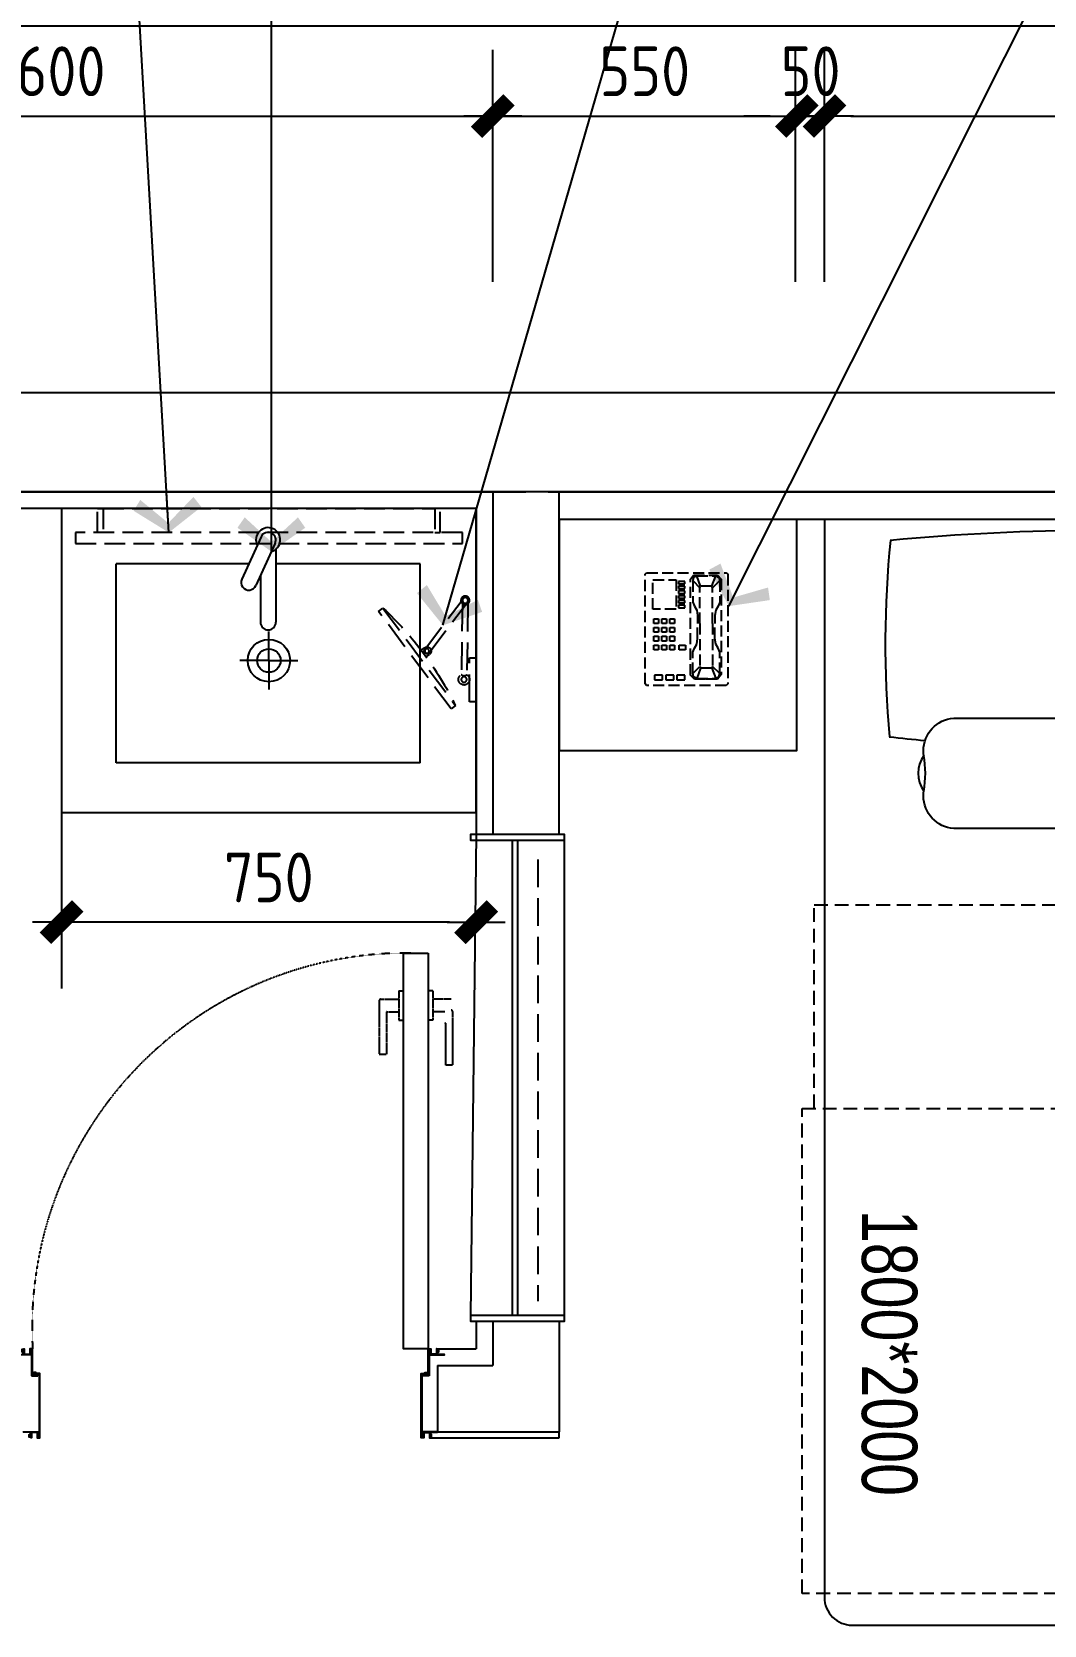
# Model space of a CAD drawing. Extents: x 220391 to 385981, y 332279 to 483868.
# Drawn here: x 248432 to 250264, y 479419 to 482301 of the extents above; entities that cross this region are included whole.
import ezdxf
from ezdxf.enums import TextEntityAlignment as Align

# ---------------------------------------------------------------- set-up
doc = ezdxf.new("R2010")
doc.units = 0
doc.header["$MEASUREMENT"] = 0
for name, pattern in [('ACAD_ISO03W100', [30, 12, -18]), ('DASH', [0.35, 0.25, -0.1]), ('DOM-虚线', [0.35, 0.25, -0.1]), ('HIDDEN', [0.375, 0.25, -0.125, 0, 0]), ('HIDDEN2', [0.1875, 0.125, -0.0625]), ('家具平面底图$0$DASH', [0.35, 0.25, -0.1])]:
    doc.linetypes.add(name, pattern=pattern)
for name, color, linetype in [('F', 5, 'Continuous'), ('F-洁具-DOM', 1, 'Continuous'), ('F-活动家私(0.25)-DOM', 51, 'Continuous'), ('墙体', 4, 'Continuous'), ('墙壁', 160, 'Continuous'), ('窗', 4, 'Continuous')]:
    doc.layers.add(name, color=color, linetype=linetype)
doc.styles.add('DOM-romans.shx', font='dim.shx')
doc.styles.add('家具平面底图$0$st', font='')
doc.styles.get('家具平面底图$0$st').set_extended_font_data('YouYuan')
doc.dimstyles.new('DOM_DIM_1 80', dxfattribs={"dimscale": 60, "dimtxt": 1.5, "dimasz": 0.8, "dimexe": 2, "dimexo": 1.5, "dimgap": 0.6, "dimtad": 1, "dimdec": 0, "dimrnd": 5, "dimzin": 12, "dimdsep": 46, "dimtxsty": 'DOM-romans.shx', "dimblk": 'DOM_Dimension_Tick', "dimcen": 0.125, "dimclrd": 44, "dimclre": 44, "dimclrt": 50, "dimadec": 0, "dimazin": 0, "dimtfac": 1, "dimtdec": 0, "dimtix": 1, "dimtmove": 2, "dimatfit": 3, "dimldrblk": 'DOM_Leader_Arrow', "dimfxl": 0, "dimtvp": 1, "dimtolj": 1, "dimtzin": 0, "dimarcsym": 0})

# ---------------------------------------------------------------- blocks, each defined once
blk = doc.blocks.new('eahrhrhh')
at = {"color": 1}
blk.add_wipeout([(-900, 0), (900, 0), (900, -696.9), (926.1, -696.9), (926.1, -1065.3), (947.8, -1065.3), (947.8, -1942.7), (900, -1942.7), (900, -1950), (898.6, -1961.8), (893.2, -1975.1), (885.4, -1985.4), (874.4, -1993.6), (861.8, -1998.6), (850, -2000), (837.3, -2000), (-850, -2000), (-866.5, -1997.2), (-878.4, -1991.2), (-885.4, -1985.4), (-893.5, -1974.6), (-897.6, -1965.4), (-899.5, -1956.8), (-900, -1950)], dxfattribs=at)
at = {"color": 8, "linetype": 'HIDDEN', "ltscale": 100}
for p in [(443.2, -696.9), (947.8, -1184)]:
    blk.add_line(p, (443.2, -1184), dxfattribs=at)
blk.add_lwpolyline([(-900, 0), (-900, -1950, 0.414214), (-850, -2000), (850, -2000, 0.414214), (900, -1950), (900, 0)], format="xyb", close=True)
at = {"color": 8}
for points in [[(-144.6, -559), (-665.9, -559, -0.392708), (-720.9, -499.8, -0.035252), (-720.3, -491.5, 0.092308), (-720.3, -426.5, -0.035252), (-720.9, -418.1, -0.392708), (-665.9, -359), (-144.6, -359, -0.392708), (-89.7, -418.1, -0.035252), (-90.3, -426.5, 0.092308), (-90.3, -491.5, -0.035252), (-89.7, -499.8, -0.392708), (-144.6, -559, 27.022466)], [(153.7, -559), (675, -559, 0.392708), (729.9, -499.8, 0.035252), (729.3, -491.5, -0.092308), (729.3, -426.5, 0.035252), (729.9, -418.1, 0.392708), (675, -359), (153.7, -359, 0.392708), (98.8, -418.1, 0.035252), (99.3, -426.5, -0.092308), (99.3, -491.5, 0.035252), (98.8, -499.8, 0.392708), (153.7, -559, -27.022466)], [(-720.3, -426.5, 0.307692), (-720.3, -491.5, -1.888889)], [(-90.3, -426.5, -0.307692), (-90.3, -491.5, 1.888889)], [(99.3, -426.5, 0.307692), (99.3, -491.5, -1.888889)], [(729.3, -426.5, -0.307692), (729.3, -491.5, 1.888889)]]:
    blk.add_lwpolyline(points, format="xyb", dxfattribs=at)
at = {"color": 8, "linetype": 'HIDDEN', "ltscale": 100}
for points in [[(-918.8, -1065.3), (-918.8, -696.9), (926.1, -696.9), (926.1, -1065.3)], [(443.2, -696.9), (947.8, -1184)], [(824.8, -1065.3), (947.8, -1065.3), (947.8, -1942.7), (-940.5, -1942.7), (-940.5, -1065.3), (443.2, -1065.3)]]:
    blk.add_lwpolyline(points, dxfattribs=at)
at = {"color": 8}
for centre, radius, start, end in [((-384.8, -4244.7), 4225.5, 85.1983, 95.3771), ((393.9, -4244.7), 4225.5, 84.6229, 94.8017), ((1123, -224.7), 1912.9, 174.391, 185.0469), ((-1934.1, -229), 1912.9, 354.724, 5.851), ((1943.1, -229), 1912.9, 174.149, 185.276), ((-1113.9, -224.7), 1912.9, 354.9531, 5.609), ((-368.5, 3293.2), 3709.4, 263.5905, 264.5939), ((377.5, 3293.2), 3709.4, 275.4061, 276.4095), ((-318.5, 3293.2), 3709.4, 273.5253, 274.4716), ((327.5, 3293.2), 3709.4, 265.5284, 266.4747)]:
    blk.add_arc(centre, radius, start, end, dxfattribs=at)
at = {"layer": 'F-活动家私(0.25)-DOM', "color": 8, "style": '家具平面底图$0$st', "width": 0.8}
blk.add_text('1800*2000', height=100, rotation=270, dxfattribs=at).set_placement((-782.2, -1507.5), align=Align.MIDDLE_CENTER)
blk = doc.blocks.new('A$C3f9b4c59')
at = {"layer": 'F-活动家私(0.25)-DOM'}
blk.add_blockref('eahrhrhh', (0, 0), dxfattribs=at)
blk = doc.blocks.new('ehrhhsss')
at = {"layer": 'F-活动家私(0.25)-DOM', "color": 8, "linetype": 'DOM-虚线', "ltscale": 80}
for p, q in [((301231.8, 416361.5), (301234.6, 416364.4)), ((301231.8, 416163.2), (301231.8, 416361.5)), ((301234.6, 416364.4), (301378.3, 416364.4)), ((301246.1, 416298.3), (301246.1, 416351.4)), ((301246.1, 416351.4), (301287.8, 416351.4)), ((301287.8, 416351.4), (301287.8, 416298.3)), ((301292.1, 416348.6), (301292.1, 416344.2)), ((301303.6, 416348.6), (301292.1, 416348.6)), ((301292.1, 416344.2), (301303.6, 416344.2)), ((301303.6, 416339.9), (301292.1, 416339.9)), ((301292.1, 416339.9), (301292.1, 416335.6)), ((301303.6, 416344.2), (301303.6, 416348.6)), ((301303.6, 416335.6), (301303.6, 416339.9)), ((301313.7, 416352.9), (301319.4, 416360)), ((301313.7, 416179), (301313.7, 416352.9)), ((301319.4, 416355.7), (301318, 416350)), ((301318, 416350), (301318, 416311.2)), ((301318, 416350), (301330.9, 416337.1)), ((301319.4, 416360), (301362.5, 416360)), ((301325.2, 416358.6), (301319.4, 416355.7)), ((301325.2, 416358.6), (301359.6, 416358.6)), ((301332.3, 416339.9), (301325.2, 416358.6)), ((301330.9, 416337.1), (301332.3, 416339.9)), ((301352.5, 416339.9), (301332.3, 416339.9)), ((301352.5, 416339.9), (301359.6, 416358.6)), ((301353.9, 416337.1), (301352.5, 416339.9)), ((301366.8, 416350), (301353.9, 416337.1)), ((301359.6, 416358.6), (301365.4, 416355.7)), ((301362.5, 416360), (301369.7, 416352.9)), ((301365.4, 416355.7), (301366.8, 416350)), ((301366.8, 416350), (301366.8, 416311.2)), ((301369.7, 416352.9), (301369.7, 416180.4)), ((301378.3, 416364.4), (301381.2, 416361.5)), ((301381.2, 416361.5), (301381.2, 416163.2)), ((301292.1, 416335.6), (301303.6, 416335.6)), ((301303.6, 416331.3), (301292.1, 416331.3)), ((301292.1, 416331.3), (301292.1, 416327)), ((301292.1, 416327), (301303.6, 416327)), ((301303.6, 416322.7), (301292.1, 416322.7)), ((301292.1, 416322.7), (301292.1, 416318.4)), ((301292.1, 416318.4), (301303.6, 416318.4)), ((301303.6, 416314.1), (301292.1, 416314.1)), ((301292.1, 416314.1), (301292.1, 416309.8)), ((301303.6, 416327), (301303.6, 416331.3)), ((301303.6, 416318.4), (301303.6, 416322.7)), ((301303.6, 416309.8), (301303.6, 416314.1)), ((301318, 416311.2), (301320.9, 416304)), ((301330.9, 416272.4), (301330.9, 416337.1)), ((301353.9, 416272.4), (301353.9, 416337.1)), ((301366.8, 416311.2), (301364, 416304)), ((301287.8, 416298.3), (301246.1, 416298.3)), ((301292.1, 416309.8), (301303.6, 416309.8)), ((301303.6, 416305.4), (301292.1, 416305.4)), ((301292.1, 416305.4), (301292.1, 416301.1)), ((301292.1, 416301.1), (301303.6, 416301.1)), ((301303.6, 416301.1), (301303.6, 416305.4)), ((301320.9, 416304), (301325.2, 416296.8)), ((301325.2, 416296.8), (301326.6, 416286.8)), ((301326.6, 416286.8), (301326.6, 416272.4)), ((301359.6, 416296.8), (301358.2, 416286.8)), ((301358.2, 416286.8), (301358.2, 416272.4)), ((301364, 416304), (301359.6, 416296.8)), ((301247.6, 416281), (301256.2, 416281)), ((301247.6, 416272.4), (301247.6, 416281)), ((301256.2, 416272.4), (301247.6, 416272.4)), ((301247.6, 416265.2), (301256.2, 416265.2)), ((301247.6, 416256.6), (301247.6, 416265.2)), ((301256.2, 416256.6), (301247.6, 416256.6)), ((301256.2, 416281), (301256.2, 416272.4)), ((301256.2, 416265.2), (301256.2, 416256.6)), ((301261.9, 416281), (301270.6, 416281)), ((301261.9, 416272.4), (301261.9, 416281)), ((301270.6, 416272.4), (301261.9, 416272.4)), ((301261.9, 416265.2), (301270.6, 416265.2)), ((301261.9, 416256.6), (301261.9, 416265.2)), ((301270.6, 416256.6), (301261.9, 416256.6)), ((301270.6, 416281), (301270.6, 416272.4)), ((301270.6, 416265.2), (301270.6, 416256.6)), ((301276.3, 416272.4), (301276.3, 416281)), ((301276.3, 416281), (301284.9, 416281)), ((301284.9, 416272.4), (301276.3, 416272.4)), ((301276.3, 416265.2), (301284.9, 416265.2)), ((301276.3, 416256.6), (301276.3, 416265.2)), ((301284.9, 416256.6), (301276.3, 416256.6)), ((301284.9, 416281), (301284.9, 416272.4)), ((301284.9, 416265.2), (301284.9, 416256.6)), ((301326.6, 416245.1), (301326.6, 416272.4)), ((301330.9, 416272.4), (301330.9, 416194.8)), ((301353.9, 416272.4), (301353.9, 416194.8)), ((301358.2, 416245.1), (301358.2, 416272.4)), ((301247.6, 416249.4), (301256.2, 416249.4)), ((301247.6, 416240.8), (301247.6, 416249.4)), ((301256.2, 416240.8), (301247.6, 416240.8)), ((301247.6, 416233.6), (301256.2, 416233.6)), ((301247.6, 416225), (301247.6, 416233.6)), ((301256.2, 416225), (301247.6, 416225)), ((301256.2, 416249.4), (301256.2, 416240.8)), ((301256.2, 416233.6), (301256.2, 416225)), ((301261.9, 416249.4), (301270.6, 416249.4)), ((301261.9, 416240.8), (301261.9, 416249.4)), ((301270.6, 416240.8), (301261.9, 416240.8)), ((301261.9, 416233.6), (301270.6, 416233.6)), ((301261.9, 416225), (301261.9, 416233.6)), ((301270.6, 416225), (301261.9, 416225)), ((301270.6, 416249.4), (301270.6, 416240.8)), ((301270.6, 416233.6), (301270.6, 416225)), ((301276.3, 416240.8), (301276.3, 416249.4)), ((301276.3, 416249.4), (301284.9, 416249.4)), ((301284.9, 416240.8), (301276.3, 416240.8)), ((301276.3, 416233.6), (301284.9, 416233.6)), ((301276.3, 416225), (301276.3, 416233.6)), ((301284.9, 416225), (301276.3, 416225)), ((301284.9, 416249.4), (301284.9, 416240.8)), ((301284.9, 416233.6), (301284.9, 416225)), ((301293.6, 416225), (301293.6, 416233.6)), ((301293.6, 416233.6), (301305, 416233.6)), ((301305, 416225), (301293.6, 416225)), ((301305, 416233.6), (301305, 416225)), ((301318, 416220.7), (301320.9, 416227.9)), ((301320.9, 416227.9), (301325.2, 416235)), ((301325.2, 416235), (301326.6, 416245.1)), ((301359.6, 416235), (301358.2, 416245.1)), ((301364, 416227.9), (301359.6, 416235)), ((301366.8, 416220.7), (301364, 416227.9)), ((301318, 416181.9), (301318, 416220.7)), ((301366.8, 416181.9), (301366.8, 416220.7)), ((301249, 416179), (301249, 416170.4)), ((301263.4, 416179), (301249, 416179)), ((301249, 416170.4), (301263.4, 416170.4)), ((301263.4, 416170.4), (301263.4, 416179)), ((301269.1, 416179), (301269.1, 416170.4)), ((301283.5, 416179), (301269.1, 416179)), ((301269.1, 416170.4), (301283.5, 416170.4)), ((301283.5, 416170.4), (301283.5, 416179)), ((301303.6, 416179), (301289.2, 416179)), ((301289.2, 416179), (301289.2, 416170.4)), ((301289.2, 416170.4), (301303.6, 416170.4)), ((301303.6, 416170.4), (301303.6, 416179)), ((301320.9, 416171.8), (301313.7, 416179)), ((301318, 416181.9), (301330.9, 416194.8)), ((301319.4, 416176.1), (301318, 416181.9)), ((301325.2, 416173.3), (301319.4, 416176.1)), ((301341.1, 416171.8), (301320.9, 416171.8)), ((301362.5, 416171.8), (301320.9, 416171.8)), ((301332.3, 416191.9), (301325.2, 416173.3)), ((301325.2, 416173.3), (301341, 416173.3)), ((301325.2, 416173.3), (301359.6, 416173.3)), ((301330.9, 416194.8), (301332.3, 416191.9)), ((301352.5, 416191.9), (301332.3, 416191.9)), ((301353.9, 416194.8), (301352.5, 416191.9)), ((301352.5, 416191.9), (301359.6, 416173.3)), ((301366.8, 416181.9), (301353.9, 416194.8)), ((301359.6, 416173.3), (301365.4, 416176.1)), ((301369.7, 416180.4), (301362.5, 416171.8)), ((301365.4, 416176.1), (301366.8, 416181.9)), ((301234.6, 416160.3), (301231.8, 416163.2)), ((301378.3, 416160.3), (301234.6, 416160.3)), ((301381.2, 416163.2), (301378.3, 416160.3))]:
    blk.add_line(p, q, dxfattribs=at)
blk = doc.blocks.new('A$C3322af70')
at = {"color": 3, "ltscale": 0.001}
blk.add_lwpolyline([(-0.5, 0), (0.8, -0.8), (0, 0.5)], dxfattribs=at)
blk = doc.blocks.new('A$C3377e7ee')
for points in [[(12.8, 150), (12.9, 150.1), (12.9, 150.5), (12.8, 150.6), (1.1, 150.6), (0.3, 151.4), (0.3, 155.2), (2.1, 155.2), (2.3, 155.4), (2.3, 160.2), (2.2, 160.2), (1.6, 160.2), (1.5, 160.2), (1.5, 156.4), (1.2, 156.1), (-0.3, 156.1), (-0.5, 156.4), (-0.5, 157.7), (-0.9, 158.1), (-0.9, 158.4), (-0.5, 158.4), (-0.5, 158.8), (-0.9, 158.8), (-0.9, 159.2), (-0.5, 159.2), (-0.5, 159.6), (-0.9, 159.6), (-0.9, 160), (-0.5, 160), (-0.5, 160.4), (-0.9, 160.4), (-0.9, 161.1), (-0.9, 161.2), (-1.6, 161.2), (-1.7, 161.1), (-1.7, 151.2), (-13.8, 151.2), (-13.9, 151.1), (-13.9, 150.5), (-13.8, 150.3), (-12.9, 150.3), (-12.9, 150), (-12.5, 150), (-12.5, 150.3), (-12.1, 150.3), (-12.1, 150), (-11.7, 150), (-11.7, 150.3), (-11.3, 150.3), (-11.3, 150), (-10.9, 150), (-10.9, 150.3), (-10.5, 150.3), (-10.5, 150), (-10, 150), (-10, 150.3), (-9.6, 150.3), (-9.6, 150), (-9.2, 150), (-9.2, 150.3), (-8.8, 150.3), (-8.8, 150), (-8.4, 150), (-8.4, 150.3), (-8, 150.3), (-8, 150), (-7.6, 150), (-7.6, 150.3), (-7.3, 150.3), (-7, 150)], [(-0.2, 11.2), (-0.1, 11.1), (-0.1, 10.7), (-0.2, 10.6), (-11.9, 10.6), (-12.7, 9.8), (-12.7, 6), (-10.9, 6), (-10.7, 5.8), (-10.7, 1), (-10.7, 1), (-11.4, 1), (-11.5, 1), (-11.5, 4.8), (-11.7, 5.1), (-13.2, 5.1), (-13.5, 4.8), (-13.5, 3.5), (-13.8, 3.1), (-13.8, 2.8), (-13.5, 2.8), (-13.5, 2.4), (-13.8, 2.4), (-13.8, 2), (-13.5, 2), (-13.5, 1.6), (-13.8, 1.6), (-13.8, 1.2), (-13.5, 1.2), (-13.5, 0.8), (-13.8, 0.8), (-13.8, 0.1), (-13.9, 0), (-14.5, 0), (-14.6, 0.1), (-14.6, 10), (-26.8, 10), (-26.9, 10.1), (-26.9, 10.7), (-26.7, 10.9), (-25.8, 10.9), (-25.8, 11.2), (-25.4, 11.2), (-25.4, 10.9), (-25, 10.9), (-25, 11.2), (-24.6, 11.2), (-24.6, 10.9), (-24.2, 10.9), (-24.2, 11.2), (-23.8, 11.2), (-23.8, 10.9), (-23.4, 10.9), (-23.4, 11.2), (-23, 11.2), (-23, 10.9), (-22.6, 10.9), (-22.6, 11.2), (-22.2, 11.2), (-22.2, 10.9), (-21.8, 10.9), (-21.8, 11.2), (-21.4, 11.2), (-21.4, 10.9), (-21, 10.9), (-21, 11.2), (-20.6, 11.2), (-20.6, 10.9), (-20.3, 10.9), (-19.9, 11.2)]]:
    blk.add_hatch(color=250).paths.add_polyline_path(points)
at = {"color": 3, "ltscale": 0.001}
for p, q in [((-15, 160), (-15, 112)), ((-25.9, 114.6), (-25.9, 112)), ((-15, 112), (-25.9, 112))]:
    blk.add_line(p, q, dxfattribs=at)
at = {"color": 3, "ltscale": 0.001, "elevation": 0}
for points in [[(-25.9, 1.7), (-25.9, 10), (-24.7, 10), (-24.7, 0), (-29.7, 0), (-29.7, 10), (-29.7, 116.2), (-24.7, 116.2), (-24.7, 113.2), (-16.7, 113.2), (-16.7, 116.2), (-16.7, 151.2), (-16.7, 161.2), (-11.7, 161.2), (-11.7, 151.2), (-12.9, 151.2), (-12.9, 159.6)], [(-13.3, 160), (-15, 160)], [(-28.5, 114.6), (-28.5, 10), (-28.5, 1.7)]]:
    blk.add_lwpolyline(points, dxfattribs=at)
at = {"color": 1, "elevation": 0}
for points in [[(-12.5, 150), (-12.5, 150.3), (-12.1, 150.3), (-12.1, 150), (-11.7, 150), (-11.7, 150.3), (-11.3, 150.3), (-11.3, 150), (-10.9, 150), (-10.9, 150.3), (-10.5, 150.3), (-10.5, 150), (-10, 150), (-10, 150.3), (-9.6, 150.3), (-9.6, 150), (-9.2, 150), (-9.2, 150.3), (-8.8, 150.3), (-8.8, 150), (-8.4, 150), (-8.4, 150.3), (-8, 150.3), (-8, 150), (-7.6, 150), (-7.6, 150.3), (-7.3, 150.3), (-7, 150), (12.8, 150), (12.9, 150.1), (12.9, 150.5), (12.8, 150.6), (1.1, 150.6), (0.3, 151.4), (0.3, 155.2), (2.1, 155.2), (2.3, 155.4), (2.3, 160.2), (2.2, 160.2), (1.6, 160.2), (1.5, 160.2), (1.5, 156.4), (1.2, 156.1), (-0.3, 156.1), (-0.5, 156.4), (-0.5, 157.7), (-0.9, 158.1), (-0.9, 158.4), (-0.5, 158.4), (-0.5, 158.8), (-0.9, 158.8), (-0.9, 159.2), (-0.5, 159.2), (-0.5, 159.6), (-0.9, 159.6), (-0.9, 160), (-0.5, 160), (-0.5, 160.4), (-0.9, 160.4), (-0.9, 161.1), (-0.9, 161.2), (-1.6, 161.2), (-1.7, 161.1), (-1.7, 151.2), (-13.8, 151.2), (-13.9, 151.1), (-13.9, 150.5), (-13.8, 150.3), (-12.9, 150.3), (-12.9, 150)], [(-24.6, 11.2), (-25, 11.2), (-25, 10.9), (-25.4, 10.9), (-25.4, 11.2), (-25.8, 11.2), (-25.8, 10.9), (-26.7, 10.9), (-26.9, 10.7), (-26.9, 10.1), (-26.8, 10), (-14.6, 10), (-14.6, 0.1), (-14.5, 0), (-13.9, 0), (-13.8, 0.1), (-13.8, 0.8), (-13.5, 0.8), (-13.5, 1.2), (-13.8, 1.2), (-13.8, 1.6), (-13.5, 1.6), (-13.5, 2), (-13.8, 2), (-13.8, 2.4), (-13.5, 2.4), (-13.5, 2.8), (-13.8, 2.8), (-13.8, 3.1), (-13.5, 3.5), (-13.5, 4.8), (-13.2, 5.1), (-11.7, 5.1), (-11.5, 4.8), (-11.5, 1), (-11.4, 1), (-10.7, 1), (-10.7, 1), (-10.7, 5.8), (-10.9, 6), (-12.7, 6), (-12.7, 9.8), (-11.9, 10.6), (-0.2, 10.6), (-0.1, 10.7), (-0.1, 11.1), (-0.2, 11.2), (-19.9, 11.2), (-20.3, 10.9), (-20.6, 10.9), (-20.6, 11.2), (-21, 11.2), (-21, 10.9), (-21.4, 10.9), (-21.4, 11.2), (-21.8, 11.2), (-21.8, 10.9), (-22.2, 10.9), (-22.2, 11.2), (-22.6, 11.2), (-22.6, 10.9), (-23, 10.9), (-23, 11.2), (-23.4, 11.2), (-23.4, 10.9), (-23.8, 10.9), (-23.8, 11.2), (-24.2, 11.2), (-24.2, 10.9), (-24.6, 10.9)]]:
    blk.add_lwpolyline(points, close=True, dxfattribs=at)
at = {"color": 1, "ltscale": 0.001, "elevation": 0}
for points in [[(-24.7, 113.2), (-24.7, 114.9, -0.267949), (-23.2, 117.5, -0.267949), (-18.2, 117.5, -0.267949), (-16.7, 114.9), (-16.7, 113.2)], [(-23.2, 114.7), (-23.2, 114.9, -0.267949), (-22.4, 116.2, -0.267949), (-18.9, 116.2, -0.267949), (-18.2, 114.9), (-18.2, 114.7)]]:
    blk.add_lwpolyline(points, format="xyb", close=True, dxfattribs=at)
at = {"color": 3, "ltscale": 0.001}
blk.add_lwpolyline([(-26.3, 115), (-28, 115)], dxfattribs=at)
at = {"color": 2, "ltscale": 0.001, "elevation": 0}
blk.add_lwpolyline([(-28, 1.2), (-26.3, 1.2)], dxfattribs=at)
at = {"color": 3, "ltscale": 0.001, "rotation": 90}
blk.add_blockref('A$C3322af70', (-12.9, 160), dxfattribs=at)
at = {"color": 1, "ltscale": 0.001, "xscale": -1, "rotation": 270}
blk.add_blockref('A$C3322af70', (-28.5, 115), dxfattribs=at)
at = {"color": 1, "ltscale": 0.001, "rotation": 90}
blk.add_blockref('A$C3322af70', (-25.9, 115), dxfattribs=at)
at = {"color": 1, "ltscale": 0.001, "xscale": -1}
blk.add_blockref('A$C3322af70', (-28.5, 1.2), dxfattribs=at)
at = {"color": 1, "ltscale": 0.001}
blk.add_blockref('A$C3322af70', (-25.9, 1.2), dxfattribs=at)
blk = doc.blocks.new('hrjjkk')
at = {"color": 8, "linetype": 'HIDDEN2', "ltscale": 10}
for p, q in [((298232.6, 422832.4, 1044096.2), (298232.6, 422779.4, 1044096.2)), ((298232.6, 422832.4, 1044096.2), (298241.1, 422832.4, 1044096.2)), ((298241.1, 422779.4, 1044096.2), (298241.1, 422832.4, 1044096.2)), ((298294.4, 422832.4, 1044096.2), (298285.9, 422832.4, 1044096.2)), ((298294.4, 422832.4, 1044096.2), (298294.4, 422779.4, 1044096.2)), ((298197, 422814.9, 1044096.2), (298197, 422717.9, 1044096.2)), ((298199.5, 422817.4, 1044096.2), (298232.6, 422817.4, 1044096.2)), ((298327.5, 422817.4, 1044096.2), (298294.4, 422817.4, 1044096.2)), ((298210.1, 422793.4, 1044096.2), (298210.1, 422717.9, 1044096.2)), ((298211.1, 422794.4, 1044096.2), (298232.6, 422794.4, 1044096.2)), ((298232.6, 422779.4, 1044096.2), (298241.1, 422779.4, 1044096.2)), ((298294.4, 422779.4, 1044096.2), (298285.9, 422779.4, 1044096.2)), ((298315.9, 422794.4, 1044096.2), (298294.4, 422794.4, 1044096.2)), ((298197, 422717.9, 1044096.2), (298210.1, 422717.9, 1044096.2))]:
    blk.add_line(p, q, dxfattribs=at)
at = {"color": 1, "elevation": 1044096.2}
blk.add_lwpolyline([(298285.9, 422900.5), (298285.9, 422184.8), (298241.1, 422184.8), (298241.1, 422900.5)], close=True, dxfattribs=at)
at = {"color": 8, "linetype": 'DASH', "ltscale": 0.25}
blk.add_arc((298247.1, 422222.6, 1044096.2), 678, 88.9075, 183.2, dxfattribs=at)
at = {"color": 8, "linetype": 'HIDDEN2', "ltscale": 10}
for centre, radius in [((298199.5, 422814.9, 1044096.2), 2.5), ((298211.1, 422793.4, 1044096.2), 1)]:
    blk.add_arc(centre, radius, 90, 180, dxfattribs=at)
at = {"color": 4, "xscale": -1}
blk.add_blockref('A$C3377e7ee', (297553.4, 422023.5, 1044096.2), dxfattribs=at)
at = {"color": 4}
blk.add_blockref('A$C3377e7ee', (298302.5, 422023.5, 1044096.2), dxfattribs=at)
blk = doc.blocks.new('A$C8fb8f0d9')
at = {"layer": 'F-洁具-DOM', "color": 8, "linetype": 'DOM-虚线', "ltscale": 150}
blk.add_line((-300, 0), (300, 0), dxfattribs=at)
for points in [[(-310, 0), (-300, 0), (-300, -43.5), (-310, -43.5)], [(310, 0), (300, 0), (300, -43.5), (310, -43.5)], [(-350, -43.5), (-350, -63.5), (350, -63.5), (350, -43.5)]]:
    blk.add_lwpolyline(points, close=True, dxfattribs=at)
blk = doc.blocks.new('DOM_Dimension_Tick')
at = {"color": 0, "linetype": 'ByBlock'}
for p, q in [((-1.091, 0), (0, 0)), ((0, 0), (1.091, 0))]:
    blk.add_line(p, q, dxfattribs=at)
at = {"color": 0, "linetype": 'Continuous', "const_width": 0.608}
blk.add_lwpolyline([(-0.61, -0.61), (0.61, 0.61)], dxfattribs=at)
blk = doc.blocks.new('*D529')
at = {"color": 44, "lineweight": -2, "transparency": 16777216}
for p, q in [((247666.1, 482268.8), (247666.1, 482269.2)), ((249266.1, 482268.9), (249266.1, 482269.2)), ((247714.1, 482149.2), (249218.1, 482149.2))]:
    blk.add_line(p, q, dxfattribs=at)
at = {"layer": 'Defpoints', "color": 0, "transparency": 16777216}
for p in [(249266.1, 482149.2), (249266.1, 481469.2, 1044096.2), (247666.1, 481119.2, 1044096.2)]:
    blk.add_point(p, dxfattribs=at)
at = {"color": 44, "lineweight": -2, "transparency": 16777216, "xscale": 48, "yscale": 48, "zscale": 48, "rotation": 180}
blk.add_blockref('DOM_Dimension_Tick', (247666.1, 482149.2), dxfattribs=at)
at = {"color": 44, "lineweight": -2, "transparency": 16777216, "xscale": 48, "yscale": 48, "zscale": 48}
blk.add_blockref('DOM_Dimension_Tick', (249266.1, 482149.2), dxfattribs=at)
at = {"color": 50, "transparency": 16777216, "insert": (248466.1, 482230.2), "char_height": 90, "attachment_point": 5, "style": 'DOM-romans.shx'}
blk.add_mtext('\\A1;1600', dxfattribs=at)
blk = doc.blocks.new('DOM_Leader_Arrow')
at = {"color": 0, "linetype": 'ByBlock'}
blk.add_line((0, 0), (-1.5, 0), dxfattribs=at)
for points in [[(-1.288, 1.003), (-0.895, 1.278), (-0.36, 0), (0, 0)], [(-1.288, -1.003), (-0.895, -1.278), (-0.36, 0), (0, 0)]]:
    blk.add_solid(points, dxfattribs=at)
blk = doc.blocks.new('*D530')
at = {"color": 44, "lineweight": -2, "transparency": 16777216}
for p, q in [((249266.1, 482268.9), (249266.1, 482269.2)), ((249816.1, 482268.9), (249816.1, 482269.2)), ((249314.1, 482149.2), (249768.1, 482149.2))]:
    blk.add_line(p, q, dxfattribs=at)
at = {"layer": 'Defpoints', "color": 0, "transparency": 16777216}
for p in [(249816.1, 482149.2), (249266.1, 481469.2, 1044096.2), (249816.1, 481419.2, 1044096.2)]:
    blk.add_point(p, dxfattribs=at)
at = {"color": 44, "lineweight": -2, "transparency": 16777216, "xscale": 48, "yscale": 48, "zscale": 48, "rotation": 180}
blk.add_blockref('DOM_Dimension_Tick', (249266.1, 482149.2), dxfattribs=at)
at = {"color": 44, "lineweight": -2, "transparency": 16777216, "xscale": 48, "yscale": 48, "zscale": 48}
blk.add_blockref('DOM_Dimension_Tick', (249816.1, 482149.2), dxfattribs=at)
at = {"color": 50, "transparency": 16777216, "insert": (249541.1, 482230.2), "char_height": 90, "attachment_point": 5, "style": 'DOM-romans.shx'}
blk.add_mtext('\\A1;550', dxfattribs=at)
blk = doc.blocks.new('*D531')
at = {"color": 44, "lineweight": -2, "transparency": 16777216}
for p, q in [((249866.1, 482268.9), (249866.1, 482269.2)), ((251666.1, 482268.9), (251666.1, 482269.2)), ((249914.1, 482149.2), (251618.1, 482149.2))]:
    blk.add_line(p, q, dxfattribs=at)
at = {"layer": 'Defpoints', "color": 0, "transparency": 16777216}
for p in [(251666.1, 482149.2), (249866.1, 481419.2, 1044096.2), (251666.1, 481419.2, 1044096.2)]:
    blk.add_point(p, dxfattribs=at)
at = {"color": 44, "lineweight": -2, "transparency": 16777216, "xscale": 48, "yscale": 48, "zscale": 48, "rotation": 180}
blk.add_blockref('DOM_Dimension_Tick', (249866.1, 482149.2), dxfattribs=at)
at = {"color": 44, "lineweight": -2, "transparency": 16777216, "xscale": 48, "yscale": 48, "zscale": 48}
blk.add_blockref('DOM_Dimension_Tick', (251666.1, 482149.2), dxfattribs=at)
at = {"color": 50, "transparency": 16777216, "insert": (250766.1, 482230.2), "char_height": 90, "attachment_point": 5, "style": 'DOM-romans.shx'}
blk.add_mtext('\\A1;1800', dxfattribs=at)
blk = doc.blocks.new('*D534')
at = {"color": 44, "lineweight": -2, "transparency": 16777216}
for p, q in [((246716.2, 482431.3), (246716.2, 482431.7)), ((253266.2, 482431.3), (253266.2, 482431.7)), ((253218.2, 482311.7), (246764.2, 482311.7))]:
    blk.add_line(p, q, dxfattribs=at)
at = {"layer": 'Defpoints', "color": 0, "transparency": 16777216}
for p in [(246716.2, 482311.7), (246716.2, 481469.2, 1044096.2), (253266.2, 481469.2, 1044096.2)]:
    blk.add_point(p, dxfattribs=at)
at = {"color": 44, "lineweight": -2, "transparency": 16777216, "xscale": 48, "yscale": 48, "zscale": 48, "rotation": 180}
blk.add_blockref('DOM_Dimension_Tick', (246716.2, 482311.7), dxfattribs=at)
at = {"color": 44, "lineweight": -2, "transparency": 16777216, "xscale": 48, "yscale": 48, "zscale": 48}
blk.add_blockref('DOM_Dimension_Tick', (253266.2, 482311.7), dxfattribs=at)
at = {"color": 50, "transparency": 16777216, "insert": (249991.2, 482392.7), "char_height": 90, "attachment_point": 5, "style": 'DOM-romans.shx'}
blk.add_mtext('\\A1;6550', dxfattribs=at)
blk = doc.blocks.new('A$C82975cfe')
at = {"color": 44}
blk.add_line((-300, 0), (120, 0), dxfattribs=at)
blk = doc.blocks.new('*D538')
at = {"color": 44, "lineweight": -2, "transparency": 16777216}
for p, q in [((249188.1, 480690.9), (248534.1, 480690.9)), ((248486.1, 480571), (248486.1, 480570.9)), ((249236.1, 480571), (249236.1, 480570.9))]:
    blk.add_line(p, q, dxfattribs=at)
at = {"layer": 'Defpoints', "color": 0, "transparency": 16777216}
for p in [(248486.1, 480889.2, 1044096.2), (249236.1, 480889.2, 1044096.2), (248486.1, 480690.9)]:
    blk.add_point(p, dxfattribs=at)
at = {"color": 44, "lineweight": -2, "transparency": 16777216, "xscale": 48, "yscale": 48, "zscale": 48, "rotation": 180}
blk.add_blockref('DOM_Dimension_Tick', (248486.1, 480690.9), dxfattribs=at)
at = {"color": 44, "lineweight": -2, "transparency": 16777216, "xscale": 48, "yscale": 48, "zscale": 48}
blk.add_blockref('DOM_Dimension_Tick', (249236.1, 480690.9), dxfattribs=at)
at = {"color": 50, "transparency": 16777216, "insert": (248861.1, 480771.9), "char_height": 90, "attachment_point": 5, "style": 'DOM-romans.shx'}
blk.add_mtext('\\A1;750', dxfattribs=at)
blk = doc.blocks.new('家具平面底图$0$A$C358C41F5')
at = {"color": 8, "linetype": '家具平面底图$0$DASH', "ltscale": 200}
for p, q in [((-24.9, -138), (-26.8, -9.4)), ((-14.9, -137.6), (-16.8, -9.3)), ((-99.4, -53.7), (-93.4, -58.2)), ((-93, -55.2), (-27.3, -142.1)), ((-90.5, -41.6), (-84.4, -46.1)), ((-85, -49.2), (-19.5, -136))]:
    blk.add_line(p, q, dxfattribs=at)
for points in [[(-168.6, -129.9), (-37.3, 46.5), (-45.3, 52.5), (-176.6, -124)], [(-12, -40), (0, -40), (0, 40), (-12, 40)]]:
    blk.add_lwpolyline(points, close=True, dxfattribs=at)
for centre, radius in [((-22, -0.7), 5), ((-89, -52.2), 4), ((-19.7, -143.8), 7.85), ((-19.7, -143.8), 5)]:
    blk.add_circle(centre, radius, dxfattribs=at)
for centre, radius, start, end in [((-579.8, 312.6), 604.1, 312.896, 333.7833), ((-22, -0.7), 10, 300.8723, 240.8723), ((-21.8, -13.6), 6.6, 41.6275, 140.117), ((-89, -52.2), 5, 37.0519, 217.0519), ((-88.9, -52.1), 7.5, 233.3397, 53.3397)]:
    blk.add_arc(centre, radius, start, end, dxfattribs=at)
blk = doc.blocks.new('*D801')
at = {"color": 44, "lineweight": -2, "transparency": 16777216}
for p, q in [((249816.1, 482268.9), (249816.1, 482269.2)), ((249866.1, 482268.9), (249866.1, 482269.2)), ((249768.1, 482149.2), (249720.1, 482149.2)), ((249866.1, 482149.2), (249816.1, 482149.2)), ((249914.1, 482149.2), (249962.1, 482149.2))]:
    blk.add_line(p, q, dxfattribs=at)
at = {"layer": 'Defpoints', "color": 0, "transparency": 16777216}
for p in [(249816.1, 482149.2), (249816.1, 481419.2, 1044096.2), (249866.1, 481419.2, 1044096.2)]:
    blk.add_point(p, dxfattribs=at)
at = {"color": 44, "lineweight": -2, "transparency": 16777216, "xscale": 48, "yscale": 48, "zscale": 48}
blk.add_blockref('DOM_Dimension_Tick', (249816.1, 482149.2), dxfattribs=at)
at = {"color": 44, "lineweight": -2, "transparency": 16777216, "xscale": 48, "yscale": 48, "zscale": 48, "rotation": 180}
blk.add_blockref('DOM_Dimension_Tick', (249866.1, 482149.2), dxfattribs=at)
at = {"color": 50, "transparency": 16777216, "insert": (249841.1, 482230.2), "char_height": 90, "attachment_point": 5, "style": 'DOM-romans.shx'}
blk.add_mtext('\\A1;50', dxfattribs=at)

msp = doc.modelspace()

# ---------------------------------------------------------------- linework, layer by layer
at = {"color": 8, "ltscale": 0.5}
for p, q in [((248846.9, 481388.1, 1044096.2), (248812.2, 481311.4, 1044096.2)), ((248872.4, 481376.5, 1044096.2), (248837.8, 481299.8, 1044096.2)), ((248873.8, 481365.7, 1044096.2), (248873.8, 481233.5, 1044096.2)), ((248845.8, 481317.7, 1044096.2), (248845.8, 481233.5, 1044096.2))]:
    msp.add_line(p, q, dxfattribs=at)
at = {"color": 8}
for p, q in [((248584.8, 480979.3, 1044096.2), (248584.8, 481339.2, 1044096.2)), ((248824.8, 481339.2, 1044096.2), (248584.8, 481339.2, 1044096.2)), ((249134.8, 481339.2, 1044096.2), (248873.8, 481339.2, 1044096.2)), ((249134.8, 480979.3, 1044096.2), (249134.8, 481339.2, 1044096.2)), ((248861.1, 481164.2, 1044096.2), (248861.1, 481216.7, 1044096.2)), ((248861.1, 481164.2, 1044096.2), (248808.6, 481164.2, 1044096.2)), ((248861.1, 481164.2, 1044096.2), (248913.7, 481164.2, 1044096.2)), ((248861.1, 481164.2, 1044096.2), (248861.1, 481111.7, 1044096.2)), ((249134.8, 480979.3, 1044096.2), (248584.8, 480979.3, 1044096.2)), ((249236.1, 480849.2, 1044096.2), (249226.1, 479979.2, 1044096.2)), ((249396.1, 479979.2, 1044096.2), (249396.1, 480839.2, 1044096.2))]:
    msp.add_line(p, q, dxfattribs=at)
at = {"color": 3}
for p, q in [((249301.1, 480839.2, 1044096.2), (249301.1, 479979.2, 1044096.2)), ((249311.1, 480839.2, 1044096.2), (249311.1, 479979.2, 1044096.2)), ((249152.3, 479758, 1044096.2), (249386.1, 479758, 1044096.2)), ((249386.1, 479758, 1044096.2), (249386.1, 479769.2, 1044096.2))]:
    msp.add_line(p, q, dxfattribs=at)
at = {"color": 8, "linetype": 'HIDDEN2', "ltscale": 10}
for p, q in [((249193.6, 480529.4, 1044096.2), (249193.6, 480432.4, 1044096.2)), ((249180.5, 480507.9, 1044096.2), (249180.5, 480432.4, 1044096.2)), ((249193.6, 480432.4, 1044096.2), (249180.5, 480432.4, 1044096.2))]:
    msp.add_line(p, q, dxfattribs=at)
at = {"color": 4}
for p, q in [((249266.1, 479969.2, 1044096.2), (249266.1, 479889.2, 1044096.2)), ((249386.1, 479969.2, 1044096.2), (249386.1, 479769.2, 1044096.2)), ((249166.2, 479889.2, 1044096.2), (249166.1, 479769.2, 1044096.2)), ((249166.2, 479889.2, 1044096.2), (249166.1, 479769.2, 1044096.2))]:
    msp.add_line(p, q, dxfattribs=at)
at = {"color": 2, "elevation": 1044096.2}
for points in [[(253266.1, 481419.2), (249386.1, 481419.2), (249386.1, 481469.1), (253266.1, 481469.1)], [(249236.1, 480889.2), (249236.1, 481439.2), (248486.1, 481439.2), (248486.1, 480889.2)]]:
    msp.add_lwpolyline(points, close=True, dxfattribs=at)
at = {"color": 1, "elevation": 1044096.2}
for points in [[(249236.1, 480849.2), (249226.1, 480849.2), (249226.1, 480839.2), (249386.1, 480839.2), (249396.1, 480839.2), (249396.1, 480849.2)], [(249236.1, 479979.2), (249226.1, 479979.2), (249226.1, 479969.2), (249386.1, 479969.2), (249396.1, 479969.2), (249396.1, 479979.2)]]:
    msp.add_lwpolyline(points, close=True, dxfattribs=at)
at = {"color": 5, "linetype": 'DASH', "ltscale": 200}
msp.add_lwpolyline([(249347.4, 480804.4), (249347.4, 480005.5)], dxfattribs=at)
at = {"color": 8}
for radius in [38.3, 21.2]:
    msp.add_circle((248861.1, 481164.2, 1044096.2), radius, dxfattribs=at)
at = {"color": 8, "ltscale": 0.5}
for centre, radius, start, end in [((248859.8, 481382.6, 1044096.2), 22, 285.1898, 206.1474), ((248859.7, 481382.3, 1044096.2), 14, 335.6686, 155.6686), ((248825, 481305.6, 1044096.2), 14, 155.6686, 335.6686), ((248859.8, 481233.5, 1044096.2), 14, 180, 0)]:
    msp.add_arc(centre, radius, start, end, dxfattribs=at)
at = {"color": 8, "linetype": 'HIDDEN2', "ltscale": 10}
for centre, radius in [((249191.1, 480529.4, 1044096.2), 2.5), ((249179.5, 480507.9, 1044096.2), 1)]:
    msp.add_arc(centre, radius, 0, 90, dxfattribs=at)
at = {"layer": 'F', "ltscale": 10}
msp.add_line((249366.2, 481469.1, 1044096.2), (249386.1, 481469.1, 1044096.2), dxfattribs=at)
at = {"layer": '墙体'}
for p, q in [((247666.1, 481649.2, 1044096.2), (253446.2, 481649.2, 1044096.2)), ((247666.1, 481469.2, 1044096.2), (249326.1, 481469.2, 1044096.2)), ((249386.1, 481469.2, 1044096.2), (247666.1, 481469.2, 1044096.2)), ((249266.1, 481469.2, 1044096.2), (249266.1, 480849.2, 1044096.2)), ((249386.1, 480849.2, 1044096.2), (249386.1, 481469.2, 1044096.2)), ((253266.2, 481469.2, 1044096.2), (249386.2, 481469.2, 1044096.2))]:
    msp.add_line(p, q, dxfattribs=at)
at = {"layer": '墙体', "color": 3}
for p, q in [((249236.1, 481439.2, 1044096.2), (249236.1, 480849.2, 1044096.2)), ((249236.1, 479969.2, 1044096.2), (249236.1, 479919.2, 1044096.2)), ((249165.2, 479919.2, 1044096.2), (249236.1, 479919.2, 1044096.2))]:
    msp.add_line(p, q, dxfattribs=at)
at = {"layer": '墙体', "color": 4}
for p, q in [((249166.2, 479889.2, 1044096.2), (249266.1, 479889.2, 1044096.2)), ((249166.2, 479769.2, 1044096.2), (249386.1, 479769.2, 1044096.2))]:
    msp.add_line(p, q, dxfattribs=at)
at = {"layer": '窗', "color": 5}
for p, q in [((249043.9, 481469.2, 1044096.2), (247842.7, 481469.2, 1044096.2)), ((249386.1, 481469.2, 1044096.2), (249366.2, 481469.2, 1044096.2))]:
    msp.add_line(p, q, dxfattribs=at)
at = {"layer": '窗', "color": 3}
msp.add_line((249236.1, 481439.2, 1044096.2), (247696.1, 481439.2, 1044096.2), dxfattribs=at)

# ---------------------------------------------------------------- block references
at = {"color": 4, "rotation": 90.00000000000001}
for p in [(249266.1, 482149.2), (249813.8, 482149.2), (249866.1, 482149.2)]:
    msp.add_blockref('A$C82975cfe', p, dxfattribs=at)
at = {"color": 4}
for name, p in [('A$C8fb8f0d9', (248861.1, 481439.2, 1044096.2)), ('ehrhhsss', (-51690.1, 64958.7)), ('hrjjkk', (-49136.4, 57734.5))]:
    msp.add_blockref(name, p, dxfattribs=at)
at = {"color": 4, "xscale": -1, "rotation": 90}
msp.add_blockref('A$C82975cfe', (248486.1, 480690.9), dxfattribs=at)
at = {"layer": 'F-洁具-DOM', "xscale": -1, "rotation": 180}
msp.add_blockref('家具平面底图$0$A$C358C41F5', (249236.1, 481129.2, 1044096.2), dxfattribs=at)

# ---------------------------------------------------------------- dimensions: what is measured, and where the dimension line sits
at = {"color": 4}
for base, p1, p2, picture, middle in [((246716.2, 482311.7), (253266.2, 481469.2, 1044096.2), (246716.2, 481469.2, 1044096.2), '*D534', (249991.2, 482392.7)), ((249266.1, 482149.2), (247666.1, 481119.2, 1044096.2), (249266.1, 481469.2, 1044096.2), '*D529', (248466.1, 482230.2)), ((248486.1, 480690.9), (249236.1, 480889.2, 1044096.2), (248486.1, 480889.2, 1044096.2), '*D538', (248861.1, 480771.9))]:
    dim = msp.add_linear_dim(base=base, p1=p1, p2=p2, dimstyle='DOM_DIM_1 80', dxfattribs=at)
    dim.commit()
    dim.dimension.update_dxf_attribs({"geometry": picture, "text_midpoint": middle})

# ---------------------------------------------------------------- leaders
for points in [[(248680.1, 481395.7, 1044096.2), (248605, 482709.5, 1044096.2), (248405, 482709.5, 1044096.2)], [(248865.6, 481361.4, 1044096.2), (248865.6, 482712.1, 1044096.2), (249065.6, 482712.1, 1044096.2)], [(249176, 481227.9), (249605.5, 482712.1), (249805.5, 482712.1)]]:
    msp.add_leader(points, dimstyle='DOM_DIM_1 80', override={"dimgap": 0.6, "dimtad": 0}, dxfattribs=at)

# ---------------------------------------------------------------- next in the draw order: block references
at = {"layer": '墙壁', "color": 4, "linetype": 'ACAD_ISO03W100'}
msp.add_blockref('A$C3f9b4c59', (250766.1, 481419.2, 1044096.2), dxfattribs=at)

# ---------------------------------------------------------------- next in the draw order: linework, layer by layer
at = {"color": 2, "elevation": 1044096.2}
msp.add_lwpolyline([(249386.1, 481001.2), (249816.1, 481001.2), (249816.1, 481419.2), (249386.1, 481419.2)], close=True, dxfattribs=at)

# ---------------------------------------------------------------- next in the draw order: dimensions: what is measured, and where the dimension line sits
at = {"color": 4}
for base, p1, p2, picture, middle in [((249816.1, 482149.2), (249266.1, 481469.2, 1044096.2), (249816.1, 481419.2, 1044096.2), '*D530', (249541.1, 482230.2)), ((249816.1, 482149.2), (249866.1, 481419.2, 1044096.2), (249816.1, 481419.2, 1044096.2), '*D801', (249841.1, 482230.2)), ((251666.1, 482149.2), (249866.1, 481419.2, 1044096.2), (251666.1, 481419.2, 1044096.2), '*D531', (250766.1, 482230.2))]:
    dim = msp.add_linear_dim(base=base, p1=p1, p2=p2, dimstyle='DOM_DIM_1 80', dxfattribs=at)
    dim.commit()
    dim.dimension.update_dxf_attribs({"geometry": picture, "text_midpoint": middle})

# ---------------------------------------------------------------- next in the draw order: leaders
msp.add_leader([(249693.3, 481262.7), (250421.9, 482712.1), (250621.9, 482712.1)], dimstyle='DOM_DIM_1 80', override={"dimgap": 0.6, "dimtad": 0}, dxfattribs=at)

doc.saveas('drawing.dxf')
